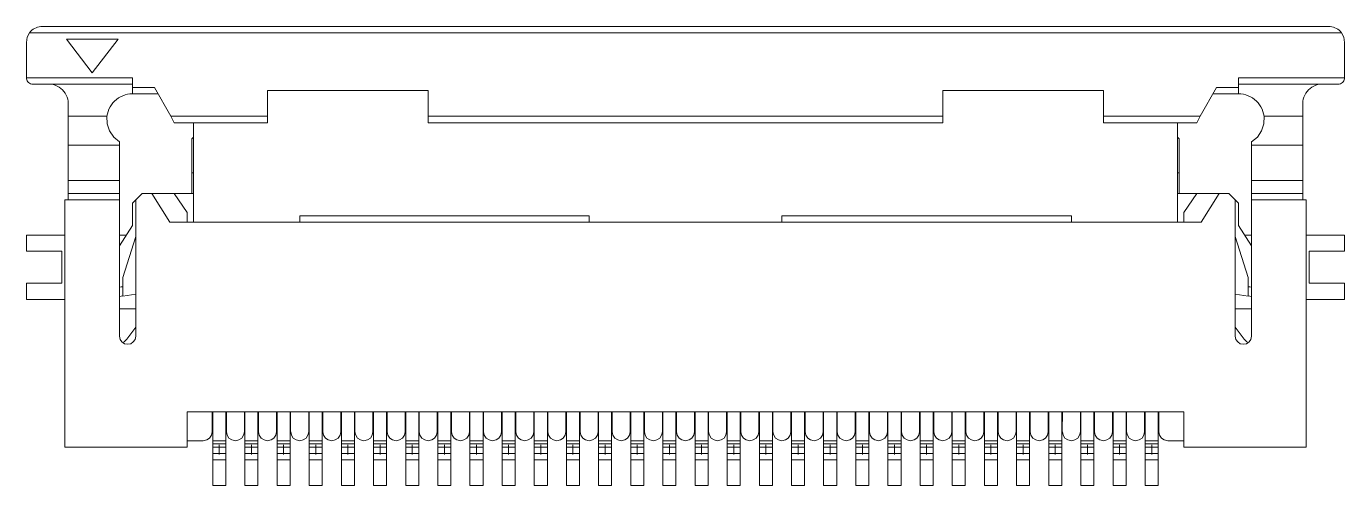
# Model space of a CAD drawing. Extents: x 88 to 882, y -532 to 166.
# Drawn here: x 88.1 to 429.8, y -427.9 to -308.8 of the extents above; entities that cross this region are included whole.
import ezdxf

# ---------------------------------------------------------------- set-up
doc = ezdxf.new("R2010")
doc.units = 0
doc.layers.add('Layer 1', color=7, linetype='BYLAYER', lineweight=5)

msp = doc.modelspace()

# ---------------------------------------------------------------- linework, layer by layer
at = {"layer": 'Layer 1'}
for p, q in [((88.315513, -311.613081), (88.935202, -310.42951)), ((88.934238, -310.429801), (89.20884, -310.099601)), ((88.9352, -310.43), (428.935, -310.43)), ((89.20884, -310.099601), (89.516462, -309.800446)), ((89.516462, -309.800446), (89.852588, -309.535157)), ((89.852588, -309.535157), (90.215243, -309.303735)), ((90.215243, -309.303735), (90.598783, -309.111824)), ((90.598783, -309.111824), (91.000103, -308.962246)), ((91.000103, -308.962246), (91.414687, -308.852179)), ((91.414687, -308.852179), (91.839149, -308.784446)), ((91.839149, -308.784446), (92.268126, -308.76469)), ((425.602, -308.765), (92.2691, -308.765)), ((425.601198, -308.76469), (426.030175, -308.784446)), ((426.030175, -308.784446), (426.453508, -308.852179)), ((426.453508, -308.852179), (426.868374, -308.962246)), ((426.868374, -308.962246), (427.269129, -309.111824)), ((427.269129, -309.111824), (427.652951, -309.303735)), ((427.652951, -309.303735), (428.017017, -309.535157)), ((428.017017, -309.535157), (428.352861, -309.800446)), ((428.352861, -309.800446), (428.660483, -310.099601)), ((428.660483, -310.099601), (428.934238, -310.429801)), ((428.935, -310.43), (429.554477, -311.613569)), ((88.1018, -312.93), (88.315513, -311.613081)), ((88.102, -322.0971), (88.1018, -312.93)), ((105.185, -320.793), (98.51863, -312.09774)), ((98.51863, -312.09774), (111.852, -312.098)), ((111.852, -312.098), (105.18451, -320.79326)), ((429.554477, -311.613569), (429.767555, -312.93049)), ((429.7677, -322.097), (429.768, -312.93)), ((88.126598, -322.387579), (88.101198, -322.09689)), ((115.6018, -322.09657), (88.1018, -322.097)), ((88.201387, -322.666979), (88.126598, -322.387579)), ((88.325, -322.929445), (88.201387, -322.666979)), ((88.491511, -323.169334), (88.325, -322.929445)), ((88.696404, -323.375356), (88.491511, -323.169334)), ((88.934599, -323.541867), (88.696404, -323.375356)), ((89.198194, -323.663222), (88.934599, -323.541867)), ((89.479287, -323.739422), (89.198194, -323.663222)), ((89.768, -323.762), (89.479287, -323.739422)), ((89.7684, -323.76251), (115.602, -323.762)), ((94.494383, -323.795867), (93.935583, -323.762)), ((95.04782, -323.889), (94.494383, -323.795867)), ((95.586864, -324.044222), (95.04782, -323.889)), ((96.103895, -324.258711), (95.586864, -324.044222)), ((96.595808, -324.529644), (96.103895, -324.258711)), ((97.052161, -324.854199), (96.595808, -324.529644)), ((115.6018, -324.59749), (115.602, -322.097)), ((402.2684, -324.597), (402.268, -322.097)), ((429.7677, -322.097), (402.268, -322.097)), ((402.2684, -323.7621), (428.103, -323.762)), ((421.275102, -324.529645), (420.817902, -324.8542)), ((421.766168, -324.258712), (421.275102, -324.529645)), ((422.282634, -324.044223), (421.766168, -324.258712)), ((422.821678, -323.889001), (422.282634, -324.044223)), ((423.374833, -323.795868), (422.821678, -323.889001)), ((423.933633, -323.762001), (423.374833, -323.795868)), ((428.389883, -323.739422), (428.102017, -323.762)), ((428.672105, -323.663222), (428.389883, -323.739422)), ((428.934572, -323.541867), (428.672105, -323.663222)), ((429.171638, -323.375356), (428.934572, -323.541867)), ((429.37766, -323.169334), (429.171638, -323.375356)), ((429.544171, -322.929445), (429.37766, -323.169334)), ((429.668349, -322.666979), (429.544171, -322.929445)), ((429.741726, -322.387579), (429.668349, -322.666979)), ((429.767126, -322.09689), (429.741726, -322.387579)), ((97.470978, -325.229554), (97.052161, -324.854199)), ((97.843511, -325.647243), (97.470978, -325.229554)), ((98.168913, -326.104443), (97.843511, -325.647243)), ((98.440128, -326.595509), (98.168913, -326.104443)), ((98.654899, -327.111975), (98.440128, -326.595509)), ((98.809274, -327.651019), (98.654899, -327.111975)), ((98.902971, -328.204174), (98.809274, -327.651019)), ((111.437579, -327.724395), (110.955826, -328.147728)), ((111.957996, -327.346218), (111.437579, -327.724395)), ((112.512562, -327.021663), (111.957996, -327.346218)), ((113.094504, -326.753552), (112.512562, -327.021663)), ((113.700999, -326.539063), (113.094504, -326.753552)), ((114.324992, -326.386663), (113.700999, -326.539063)), ((114.959991, -326.29353), (114.324992, -326.386663)), ((115.601482, -326.262485), (114.959991, -326.29353)), ((115.60132, -324.59762), (115.602, -326.263)), ((121.3424, -324.59749), (115.602, -324.597)), ((115.602, -326.263), (122.268, -326.263)), ((125.50901, -332.09626), (121.34172, -324.59762)), ((150.6014, -325.42992), (150.602, -332.096)), ((192.2684, -325.42992), (150.602, -325.43)), ((192.2684, -332.09608), (192.268, -325.43)), ((325.602, -332.096), (325.602, -325.43)), ((325.602, -325.43), (367.27, -325.43)), ((367.27, -325.43), (367.27, -332.096)), ((392.3624, -332.096), (396.528, -324.59736)), ((395.6023, -326.26249), (402.268, -326.263)), ((402.2684, -324.59736), (396.528, -324.597)), ((402.908077, -326.293536), (402.267433, -326.262491)), ((402.268, -326.263), (402.268, -324.597)), ((403.545899, -326.386669), (402.908077, -326.293536)), ((404.16961, -326.539069), (403.545899, -326.386669)), ((404.773565, -326.753558), (404.16961, -326.539069)), ((405.357765, -327.021669), (404.773565, -326.753558)), ((405.91092, -327.346224), (405.357765, -327.021669)), ((406.430208, -327.724401), (405.91092, -327.346224)), ((406.912808, -328.147734), (406.430208, -327.724401)), ((419.059659, -327.65102), (418.966526, -328.204175)), ((419.214881, -327.111976), (419.059659, -327.65102)), ((419.42937, -326.59551), (419.214881, -327.111976)), ((419.700303, -326.104444), (419.42937, -326.59551)), ((420.024858, -325.647244), (419.700303, -326.104444)), ((420.400213, -325.229555), (420.024858, -325.647244)), ((420.817902, -324.8542), (420.400213, -325.229555)), ((98.935145, -328.762974), (98.902971, -328.204174)), ((98.9355, -328.76296), (98.9355, -332.096)), ((109.269267, -330.845771), (109.09824, -331.463837)), ((109.49956, -330.244638), (109.269267, -330.845771)), ((109.786298, -329.671727), (109.49956, -330.244638)), ((110.12694, -329.127039), (109.786298, -329.671727)), ((110.518382, -328.616217), (110.12694, -329.127039)), ((110.955826, -328.147728), (110.518382, -328.616217)), ((407.353074, -328.616223), (406.912808, -328.147734)), ((407.74254, -329.127045), (407.353074, -328.616223)), ((408.084029, -329.671733), (407.74254, -329.127045)), ((408.369074, -330.244644), (408.084029, -329.671733)), ((408.600496, -330.845777), (408.369074, -330.244644)), ((408.77265, -331.463843), (408.600496, -330.845777)), ((418.966526, -328.204175), (418.935482, -328.762975)), ((418.9357, -328.76296), (418.936, -332.096)), ((108.987, -332.096), (98.9355, -332.096)), ((98.9355, -332.096), (98.9355, -339.598)), ((109.031573, -334.063932), (108.98704, -332.09618)), ((109.09824, -331.463837), (108.987045, -332.096014)), ((109.630752, -335.895951), (109.031573, -334.063932)), ((150.602, -332.09564), (125.509, -332.096)), ((125.5096, -332.09607), (126.43557, -333.764)), ((126.435, -333.764), (150.602, -333.764)), ((131.435, -359.596), (131.435, -333.764)), ((150.602, -332.09607), (150.602, -333.764)), ((325.602, -332.09608), (192.268, -332.096)), ((192.26837, -333.764), (192.268, -332.096)), ((192.268, -333.76393), (325.602, -333.764)), ((325.602, -333.764), (325.602, -332.096)), ((367.269288, -332.09607), (367.27, -333.764)), ((367.2693, -333.76393), (391.436, -333.764)), ((392.3621, -332.096), (367.27, -332.096)), ((386.4357, -333.7643), (386.435, -359.596)), ((391.436, -333.764), (392.361688, -332.09607)), ((408.838859, -334.06375), (408.239887, -335.895767)), ((408.882718, -332.09602), (408.77265, -331.463843)), ((408.883, -332.096), (408.838859, -334.06375)), ((418.936, -332.0964), (408.883, -332.096)), ((418.936, -332.09654), (418.936, -339.598)), ((110.728565, -337.47979), (109.630752, -335.895951)), ((112.269, -338.703), (110.728565, -337.47979)), ((131.018, -337.92938), (131.434842, -337.514514)), ((131.018, -337.92938), (131.018, -346.746)), ((386.435, -337.5146), (386.849866, -337.929466)), ((386.849866, -337.929466), (386.85, -346.746)), ((407.141911, -337.479606), (405.60076, -338.70282)), ((408.239887, -335.895767), (407.141911, -337.479606)), ((112.2694, -339.59743), (98.9355, -339.598)), ((98.9355, -339.598), (98.9355, -348.764)), ((112.2694, -338.703356), (112.269, -339.598)), ((112.2694, -339.59743), (112.269, -348.764)), ((405.601, -339.598), (405.601, -338.703)), ((418.936, -339.59743), (405.601, -339.598)), ((405.601, -348.764), (405.601, -339.598)), ((418.936, -339.598), (418.936, -348.764)), ((131.435, -346.746), (131.018, -346.746)), ((131.018, -346.74607), (131.018, -352.097)), ((386.85, -346.74607), (386.435, -346.746)), ((386.8498, -346.7461), (386.85, -352.097)), ((98.9355, -348.76396), (98.9355, -352.097)), ((112.269, -348.764), (98.9355, -348.764)), ((112.2694, -348.76396), (112.269, -352.097)), ((418.936, -348.764), (405.601, -348.764)), ((405.601, -352.097), (405.601, -348.764)), ((418.936, -348.76396), (418.936, -352.097)), ((112.269, -353.765), (98.1018, -353.765)), ((98.1018, -353.765), (98.1018, -417.931)), ((98.935, -352.09704), (98.9355, -353.765)), ((112.269, -352.0976), (98.9355, -352.097)), ((112.2694, -352.09707), (112.269, -353.765)), ((112.26912, -353.765), (112.269, -389.181)), ((115.601473, -354.597967), (116.434875, -353.765412)), ((115.601473, -360.431492), (115.602, -354.598)), ((116.43491, -353.76493), (118.102, -352.097)), ((116.43491, -389.181), (116.435, -353.765)), ((120.60246, -352.09736), (118.102, -352.097)), ((120.60215, -352.09685), (126.435, -352.097)), ((125.269, -359.596), (120.60246, -352.09736)), ((131.018, -352.097), (126.435, -352.097)), ((126.4359, -352.097011), (129.76979, -357.095161)), ((131.018, -352.097), (131.435, -352.097)), ((386.4351, -352.0971), (386.85, -352.097)), ((391.43652, -352.09747), (386.85, -352.097)), ((388.1, -357.09515), (391.43586, -352.097)), ((391.43586, -352.09685), (397.267, -352.097)), ((397.267, -352.0975), (392.60187, -359.59614)), ((399.76707, -352.09707), (397.267, -352.097)), ((399.76707, -352.09707), (401.435, -353.765)), ((401.4354, -389.181), (401.435, -353.765)), ((401.435445, -353.765445), (402.268, -354.598)), ((402.267975, -360.430967), (402.268, -354.598)), ((418.936, -352.097), (405.601, -352.097)), ((405.601, -353.765), (405.601, -352.097)), ((419.769, -353.765), (405.601, -353.765)), ((405.601, -353.765), (405.601, -389.181)), ((418.936, -352.09707), (418.936, -353.765)), ((419.769, -417.931), (419.769, -353.765)), ((129.76979, -359.595651), (129.769, -357.095)), ((158.935, -357.9307), (158.935, -359.596)), ((233.9355, -357.93089), (158.935, -357.931)), ((233.9355, -359.59611), (233.936, -357.931)), ((358.9355, -357.93089), (283.935, -357.931)), ((283.9356, -357.931), (283.935, -359.596)), ((358.9356, -359.5954), (358.936, -357.931)), ((388.1, -359.59564), (388.1, -357.095)), ((115.602, -360.43153), (112.26952, -365.66957)), ((392.60187, -359.59614), (125.269, -359.596)), ((402.267975, -360.430967), (405.601015, -365.669007)), ((88.1018, -362.9314), (98.1029, -362.932)), ((88.1018, -367.0974), (88.1018, -362.932)), ((112.2682, -362.932), (114.011, -362.932)), ((116.43561, -363.264511), (113.102, -373.929711)), ((401.435, -363.2652), (404.76804, -373.9304)), ((403.86, -362.932), (405.604, -362.932)), ((419.7687, -362.932), (429.768, -362.932)), ((429.768, -362.932), (429.768, -367.097)), ((97.2684, -367.097), (88.1018, -367.097)), ((97.2689, -375.43097), (97.2684, -367.097)), ((420.6013, -367.09696), (420.601, -375.431)), ((429.768, -367.09698), (420.601, -367.097)), ((88.1018, -375.4316), (97.2684, -375.431)), ((88.10183, -379.5966), (88.1018, -375.431)), ((113.102, -373.93), (113.102, -378.75)), ((404.76804, -373.930401), (404.768, -378.75)), ((420.60143, -375.43102), (429.768, -375.431)), ((429.76757, -375.43102), (429.768, -379.597)), ((112.269, -376.3996), (113.101273, -376.281067)), ((112.269129, -378.85427), (113.101402, -378.721626)), ((112.269445, -376.4587), (113.101718, -376.326056)), ((113.102, -378.75), (116.43561, -378.281511)), ((404.76804, -378.75075), (401.435, -378.282261)), ((404.76804, -378.72162), (405.600595, -378.854264)), ((405.601, -376.4587), (404.768445, -376.326056)), ((405.60102, -376.3991), (404.768465, -376.280567)), ((98.10177, -379.5966), (88.1018, -379.597)), ((116.4352, -382.0973), (112.268, -382.097)), ((405.600402, -382.097006), (401.435, -382.097)), ((429.76757, -379.5966), (419.769, -379.597)), ((112.432788, -389.991022), (112.26912, -389.181)), ((116.435, -386.8188), (114.10131, -389.92889)), ((116.435, -389.181), (116.27132, -389.99102)), ((403.76931, -389.92889), (401.43533, -386.8188)), ((401.598912, -389.991022), (401.4354, -389.181)), ((405.601, -389.181), (405.437488, -389.99102)), ((112.879111, -390.653142), (112.432788, -389.991022)), ((113.541069, -391.099891), (112.879111, -390.653142)), ((113.460539, -390.578011), (113.079257, -390.829189)), ((113.803439, -390.276033), (113.460539, -390.578011)), ((114.35164, -391.2638), (113.541069, -391.099891)), ((114.101183, -389.9289), (113.803439, -390.276033)), ((115.162701, -391.09989), (114.35164, -391.2638)), ((115.824907, -390.65314), (115.162701, -391.09989)), ((116.27132, -389.99102), (115.824907, -390.65314)), ((402.044999, -390.653142), (401.598912, -389.991022)), ((402.706986, -391.099891), (402.044999, -390.653142)), ((403.5182, -391.2638), (402.706986, -391.099891)), ((404.329413, -391.09989), (403.5182, -391.2638)), ((404.064946, -390.276033), (403.768613, -389.9289)), ((404.409257, -390.578011), (404.064946, -390.276033)), ((404.9914, -390.65314), (404.329413, -391.09989)), ((404.790257, -390.829189), (404.409257, -390.578011)), ((405.437488, -389.99102), (404.9914, -390.65314)), ((129.769, -417.931), (129.769, -408.765)), ((388.1, -408.765), (129.769, -408.765)), ((136.26885, -413.92902), (136.269, -408.765)), ((136.41072, -416.26364), (136.41, -408.765)), ((139.794, -416.263), (139.794, -408.765)), ((139.93546, -413.92966), (139.936, -408.765)), ((144.603, -413.92966), (144.602, -408.765)), ((144.74372, -416.26364), (144.743, -408.765)), ((148.127, -416.263), (148.127, -408.765)), ((148.269, -413.92966), (148.269, -408.765)), ((152.93554, -413.92966), (152.936, -408.765)), ((153.07644, -416.26364), (153.077, -408.765)), ((156.46, -416.263), (156.46, -408.765)), ((156.6022, -413.92966), (156.602, -408.765)), ((161.26854, -413.92966), (161.269, -408.765)), ((161.40972, -416.26364), (161.41, -408.765)), ((164.793, -416.263), (164.793, -408.765)), ((164.935, -413.92966), (164.936, -408.765)), ((169.60254, -413.92966), (169.602, -408.765)), ((169.74372, -416.26364), (169.743, -408.765)), ((173.127, -416.263), (173.127, -408.765)), ((173.26846, -413.92966), (173.269, -408.765)), ((177.9353, -413.92966), (177.935, -408.765)), ((178.07644, -416.26364), (178.076, -408.765)), ((181.46, -416.263), (181.46, -408.765)), ((181.60246, -413.92966), (181.602, -408.765)), ((186.2688, -413.92966), (186.269, -408.765)), ((186.40972, -416.26364), (186.41, -408.765)), ((189.793, -416.263), (189.793, -408.765)), ((189.935, -413.929), (189.935, -408.765)), ((194.60154, -413.92966), (194.602, -408.765)), ((194.74259, -416.26364), (194.743, -408.765)), ((198.127, -416.263), (198.127, -408.765)), ((198.2691, -413.92966), (198.269, -408.765)), ((202.93582, -413.92966), (202.935, -408.765)), ((203.07744, -416.26364), (203.077, -408.765)), ((206.461, -416.263), (206.461, -408.765)), ((206.6019, -413.9289), (206.602, -408.765)), ((211.26854, -413.92966), (211.269, -408.765)), ((211.41072, -416.26364), (211.411, -408.765)), ((214.794, -416.263), (214.794, -408.765)), ((214.9348, -413.92966), (214.935, -408.765)), ((219.60154, -413.92966), (219.602, -408.765)), ((219.74372, -416.26364), (219.744, -408.765)), ((223.127, -416.263), (223.127, -408.765)), ((223.26818, -413.92966), (223.268, -408.765)), ((227.935, -413.92966), (227.935, -408.765)), ((228.07744, -416.26364), (228.077, -408.765)), ((231.461, -416.263), (231.461, -408.765)), ((231.601, -413.92966), (231.602, -408.765)), ((236.26854, -413.92966), (236.268, -408.765)), ((236.41072, -416.26364), (236.411, -408.765)), ((239.794, -416.263), (239.794, -408.765)), ((239.93546, -413.92966), (239.935, -408.765)), ((244.602, -413.92966), (244.602, -408.765)), ((244.74372, -416.26364), (244.744, -408.765)), ((248.127, -416.263), (248.127, -408.765)), ((248.269, -413.92966), (248.268, -408.765)), ((252.93482, -413.92966), (252.935, -408.765)), ((253.07644, -416.26364), (253.077, -408.765)), ((256.46, -416.263), (256.46, -408.765)), ((256.6015, -413.92966), (256.602, -408.765)), ((261.26854, -413.92966), (261.268, -408.765)), ((261.41072, -416.26364), (261.41, -408.765)), ((264.794, -416.263), (264.794, -408.765)), ((264.93446, -413.92966), (264.935, -408.765)), ((269.602, -413.92966), (269.601, -408.765)), ((269.74372, -416.26364), (269.744, -408.765)), ((273.127, -416.263), (273.127, -408.765)), ((273.2676, -413.92966), (273.268, -408.765)), ((277.93595, -413.92966), (277.936, -408.765)), ((278.07672, -416.26364), (278.077, -408.765)), ((281.46, -416.263), (281.46, -408.765)), ((281.60246, -413.92966), (281.603, -408.765)), ((286.269, -413.92966), (286.269, -408.765)), ((286.41016, -416.26364), (286.41, -408.765)), ((289.794, -416.263), (289.794, -408.765)), ((289.93505, -413.92966), (289.935, -408.765)), ((294.603, -413.92966), (294.603, -408.765)), ((294.74416, -416.26364), (294.744, -408.765)), ((298.128, -416.263), (298.128, -408.765)), ((298.26887, -413.92966), (298.269, -408.765)), ((302.9344, -413.92966), (302.934, -408.765)), ((303.07516, -416.26364), (303.075, -408.765)), ((306.459, -416.263), (306.459, -408.765)), ((306.6029, -413.92966), (306.603, -408.765)), ((311.26813, -413.92966), (311.268, -408.765)), ((311.40916, -416.26364), (311.409, -408.765)), ((314.793, -416.263), (314.793, -408.765)), ((314.9342, -413.92966), (314.934, -408.765)), ((319.60195, -413.92966), (319.602, -408.765)), ((319.74316, -416.26364), (319.743, -408.765)), ((323.127, -416.263), (323.127, -408.765)), ((323.269, -413.92966), (323.268, -408.765)), ((327.93595, -413.92966), (327.936, -408.765)), ((328.07698, -416.26364), (328.077, -408.765)), ((331.458, -416.263), (331.458, -408.765)), ((331.60287, -413.92966), (331.602, -408.765)), ((336.268, -413.92966), (336.268, -408.765)), ((336.40816, -416.26364), (336.409, -408.765)), ((339.792, -416.263), (339.792, -408.765)), ((339.93687, -413.92966), (339.936, -408.765)), ((344.6012, -413.92966), (344.602, -408.765)), ((344.74216, -416.26364), (344.743, -408.765)), ((348.126, -416.263), (348.126, -408.765)), ((348.26805, -413.92966), (348.268, -408.765)), ((352.936, -413.92966), (352.936, -408.765)), ((353.07616, -416.26364), (353.077, -408.765)), ((356.46, -416.263), (356.46, -408.765)), ((356.6013, -413.92966), (356.602, -408.765)), ((361.27, -413.929), (361.27, -408.765)), ((361.41116, -416.26364), (361.411, -408.765)), ((364.795, -416.263), (364.795, -408.765)), ((364.9358, -413.92966), (364.936, -408.765)), ((369.60113, -413.92966), (369.601, -408.765)), ((369.74516, -416.26364), (369.745, -408.765)), ((373.129, -416.263), (373.129, -408.765)), ((373.26987, -413.92966), (373.27, -408.765)), ((377.935, -413.92966), (377.935, -408.765)), ((378.07616, -416.26364), (378.076, -408.765)), ((381.46, -416.263), (381.46, -408.765)), ((381.60102, -413.92902), (381.601, -408.765)), ((388.1, -417.93157), (388.1, -408.765)), ((133.9357, -416.26364), (129.769, -416.263)), ((134.843463, -416.079667), (133.93502, -416.26298)), ((135.585351, -415.579646), (134.843463, -416.079667)), ((136.085569, -414.837798), (135.585351, -415.579646)), ((136.269, -413.929), (136.085569, -414.837798)), ((136.41, -416.26303), (139.794, -416.263)), ((136.41072, -417.098377), (136.41, -416.263)), ((139.7932, -417.098445), (139.794, -416.263)), ((140.118715, -414.837802), (139.93546, -413.929)), ((140.618544, -415.57965), (140.118715, -414.837802)), ((141.360043, -416.079668), (140.618544, -415.57965)), ((142.26831, -416.26298), (141.360043, -416.079668)), ((143.176586, -416.079667), (142.26831, -416.26298)), ((143.918387, -415.579646), (143.176586, -416.079667)), ((144.418573, -414.837798), (143.918387, -415.579646)), ((144.602, -413.929), (144.418573, -414.837798)), ((144.74372, -417.098377), (144.743, -416.263)), ((144.7433, -416.26303), (148.127, -416.263)), ((148.1266, -417.098445), (148.127, -416.263)), ((148.452754, -414.837802), (148.26946, -413.929)), ((148.952649, -415.57965), (148.452754, -414.837802)), ((149.694161, -416.079668), (148.952649, -415.57965)), ((150.60231, -416.26298), (149.694161, -416.079668)), ((151.510586, -416.079667), (150.60231, -416.26298)), ((152.252387, -415.579646), (151.510586, -416.079667)), ((152.752573, -414.837798), (152.252387, -415.579646)), ((152.936, -413.929), (152.752573, -414.837798)), ((153.07644, -417.098377), (153.077, -416.263)), ((153.077, -416.26303), (156.46, -416.263)), ((156.4603, -417.098445), (156.46, -416.263)), ((156.785709, -414.837802), (156.60246, -413.929)), ((157.285504, -415.57965), (156.785709, -414.837802)), ((158.026917, -416.079668), (157.285504, -415.57965)), ((158.93502, -416.26298), (158.026917, -416.079668)), ((159.843463, -416.079667), (158.93502, -416.26298)), ((160.585351, -415.579646), (159.843463, -416.079667)), ((161.085569, -414.837798), (160.585351, -415.579646)), ((161.269, -413.929), (161.085569, -414.837798)), ((161.40972, -417.098377), (161.41, -416.263)), ((161.4101, -416.26303), (164.793, -416.263)), ((164.7934, -417.098445), (164.793, -416.263)), ((165.118715, -414.837802), (164.93546, -413.929)), ((165.618544, -415.57965), (165.118715, -414.837802)), ((166.360043, -416.079668), (165.618544, -415.57965)), ((167.26831, -416.26298), (166.360043, -416.079668)), ((168.176586, -416.079667), (167.26831, -416.26298)), ((168.918387, -415.579646), (168.176586, -416.079667)), ((169.418573, -414.837798), (168.918387, -415.579646)), ((169.602, -413.929), (169.418573, -414.837798)), ((169.74372, -417.098377), (169.743, -416.263)), ((169.7432, -416.26303), (173.127, -416.263)), ((173.1265, -417.098445), (173.127, -416.263)), ((173.451754, -414.837802), (173.26846, -413.929)), ((173.951649, -415.57965), (173.451754, -414.837802)), ((174.693161, -416.079668), (173.951649, -415.57965)), ((175.60131, -416.26298), (174.693161, -416.079668)), ((176.509586, -416.079667), (175.60131, -416.26298)), ((177.251388, -415.579646), (176.509586, -416.079667)), ((177.751573, -414.837798), (177.251388, -415.579646)), ((177.935, -413.929), (177.751573, -414.837798)), ((178.07644, -417.098377), (178.076, -416.263)), ((178.076, -416.263), (181.46, -416.263)), ((181.46, -417.098445), (181.46, -416.263)), ((181.785709, -414.837802), (181.60246, -413.929)), ((182.285504, -415.57965), (181.785709, -414.837802)), ((183.026917, -416.079668), (182.285504, -415.57965)), ((183.93502, -416.26298), (183.026917, -416.079668)), ((184.843463, -416.079667), (183.93502, -416.26298)), ((185.585351, -415.579646), (184.843463, -416.079667)), ((186.085569, -414.837798), (185.585351, -415.579646)), ((186.269, -413.929), (186.085569, -414.837798)), ((186.40972, -417.098377), (186.41, -416.263)), ((186.4101, -416.26303), (189.793, -416.263)), ((189.7934, -417.098445), (189.793, -416.263)), ((190.118874, -414.837802), (189.93546, -413.929)), ((190.618967, -415.57965), (190.118874, -414.837802)), ((191.36052, -416.079668), (190.618967, -415.57965)), ((192.26831, -416.26298), (191.36052, -416.079668)), ((193.176586, -416.079667), (192.26831, -416.26298)), ((193.918387, -415.579646), (193.176586, -416.079667)), ((194.418573, -414.837798), (193.918387, -415.579646)), ((194.602, -413.929), (194.418573, -414.837798)), ((194.74259, -417.098377), (194.743, -416.263)), ((194.743, -416.26303), (198.127, -416.263)), ((198.128, -417.098445), (198.127, -416.263)), ((198.451601, -414.837802), (198.26817, -413.929)), ((198.951819, -415.57965), (198.451601, -414.837802)), ((199.693707, -416.079668), (198.951819, -415.57965)), ((200.60215, -416.26298), (199.693707, -416.079668)), ((201.509822, -416.079667), (200.60215, -416.26298)), ((202.251388, -415.579646), (201.509822, -416.079667)), ((202.751547, -414.837798), (202.251388, -415.579646)), ((202.935, -413.929), (202.751547, -414.837798)), ((203.07744, -417.098377), (203.077, -416.263)), ((203.0772, -416.2629), (206.461, -416.263)), ((206.4607, -417.0984), (206.461, -416.263)), ((206.785885, -414.837802), (206.60246, -413.929)), ((207.286069, -415.57965), (206.785885, -414.837802)), ((208.02787, -416.079668), (207.286069, -415.57965)), ((208.93615, -416.26298), (208.02787, -416.079668)), ((209.844417, -416.079667), (208.93615, -416.26298)), ((210.585916, -415.579646), (209.844417, -416.079667)), ((211.085745, -414.837798), (210.585916, -415.579646)), ((211.269, -413.929), (211.085745, -414.837798)), ((211.41072, -417.098377), (211.411, -416.263)), ((211.411, -416.26303), (214.794, -416.263)), ((214.794, -417.098445), (214.794, -416.263)), ((215.118891, -414.837802), (214.93546, -413.929)), ((215.619109, -415.57965), (215.118891, -414.837802)), ((216.360997, -416.079668), (215.619109, -415.57965)), ((217.26944, -416.26298), (216.360997, -416.079668)), ((218.177539, -416.079667), (217.26944, -416.26298)), ((218.918953, -415.579646), (218.177539, -416.079667)), ((219.41875, -414.837798), (218.918953, -415.579646)), ((219.602, -413.929), (219.41875, -414.837798)), ((219.74372, -417.098377), (219.744, -416.263)), ((219.7444, -416.26303), (223.127, -416.263)), ((223.1277, -417.098445), (223.127, -416.263)), ((223.451641, -414.837802), (223.26817, -413.929)), ((223.951924, -415.57965), (223.451641, -414.837802)), ((224.693825, -416.079668), (223.951924, -415.57965)), ((225.60215, -416.26298), (224.693825, -416.079668)), ((226.510299, -416.079667), (225.60215, -416.26298)), ((227.251811, -415.579646), (226.510299, -416.079667)), ((227.751706, -414.837798), (227.251811, -415.579646)), ((227.935, -413.929), (227.751706, -414.837798)), ((228.0768, -416.26303), (231.461, -416.263)), ((228.07744, -417.098377), (228.077, -416.263)), ((231.4603, -417.098445), (231.461, -416.263)), ((231.784885, -414.837802), (231.60146, -413.929)), ((232.285069, -415.57965), (231.784885, -414.837802)), ((233.02687, -416.079668), (232.285069, -415.57965)), ((233.93515, -416.26298), (233.02687, -416.079668)), ((234.843417, -416.079667), (233.93515, -416.26298)), ((235.584916, -415.579646), (234.843417, -416.079667)), ((236.084745, -414.837798), (235.584916, -415.579646)), ((236.268, -413.929), (236.084745, -414.837798)), ((236.4102, -416.26303), (239.794, -416.263)), ((236.41072, -417.098377), (236.411, -416.263)), ((239.7935, -417.098445), (239.794, -416.263)), ((240.118891, -414.837802), (239.93546, -413.929)), ((240.619109, -415.57965), (240.118891, -414.837802)), ((241.360997, -416.079668), (240.619109, -415.57965)), ((242.26944, -416.26298), (241.360997, -416.079668)), ((243.177539, -416.079667), (242.26944, -416.26298)), ((243.918953, -415.579646), (243.177539, -416.079667)), ((244.41875, -414.837798), (243.918953, -415.579646)), ((244.602, -413.929), (244.41875, -414.837798)), ((244.7434, -416.26303), (248.127, -416.263)), ((244.74372, -417.098377), (244.744, -416.263)), ((248.1267, -417.098445), (248.127, -416.263)), ((248.451641, -414.837802), (248.26817, -413.929)), ((248.951924, -415.57965), (248.451641, -414.837802)), ((249.693825, -416.079668), (248.951924, -415.57965)), ((250.60215, -416.26298), (249.693825, -416.079668)), ((251.510299, -416.079667), (250.60215, -416.26298)), ((252.251811, -415.579646), (251.510299, -416.079667)), ((252.751706, -414.837798), (252.251811, -415.579646)), ((252.935, -413.929), (252.751706, -414.837798)), ((253.07644, -417.098377), (253.077, -416.263)), ((253.0768, -416.26303), (256.46, -416.263)), ((256.4604, -417.098445), (256.46, -416.263)), ((256.784885, -414.837802), (256.60146, -413.929)), ((257.285069, -415.57965), (256.784885, -414.837802)), ((258.02687, -416.079668), (257.285069, -415.57965)), ((258.93515, -416.26298), (258.02687, -416.079668)), ((259.843417, -416.079667), (258.93515, -416.26298)), ((260.584916, -415.579646), (259.843417, -416.079667)), ((261.084745, -414.837798), (260.584916, -415.579646)), ((261.268, -413.929), (261.084745, -414.837798)), ((261.4099, -416.26303), (264.794, -416.263)), ((261.41072, -417.098377), (261.41, -416.263)), ((264.7932, -417.098445), (264.794, -416.263)), ((265.117761, -414.837802), (264.93433, -413.929)), ((265.617979, -415.57965), (265.117761, -414.837802)), ((266.359867, -416.079668), (265.617979, -415.57965)), ((267.26831, -416.26298), (266.359867, -416.079668)), ((268.176586, -416.079667), (267.26831, -416.26298)), ((268.918387, -415.579646), (268.176586, -416.079667)), ((269.418573, -414.837798), (268.918387, -415.579646)), ((269.602, -413.929), (269.418573, -414.837798)), ((269.7434, -416.26303), (273.127, -416.263)), ((269.74372, -417.098377), (269.744, -416.263)), ((273.1266, -417.098445), (273.127, -416.263)), ((273.451511, -414.837802), (273.26804, -413.929)), ((273.951794, -415.57965), (273.451511, -414.837802)), ((274.693695, -416.079668), (273.951794, -415.57965)), ((275.60202, -416.26298), (274.693695, -416.079668)), ((276.510345, -416.079667), (275.60202, -416.26298)), ((277.252246, -415.579646), (276.510345, -416.079667)), ((277.752529, -414.837798), (277.252246, -415.579646)), ((277.936, -413.929), (277.752529, -414.837798)), ((278.07672, -417.098377), (278.077, -416.263)), ((278.0774, -416.26303), (281.46, -416.263)), ((281.4606, -417.098445), (281.46, -416.263)), ((281.785551, -414.837802), (281.60246, -413.929)), ((282.285084, -415.57965), (281.785551, -414.837802)), ((283.026444, -416.079668), (282.285084, -415.57965)), ((283.93502, -416.26298), (283.026444, -416.079668)), ((284.843822, -416.079667), (283.93502, -416.26298)), ((285.58567, -415.579646), (284.843822, -416.079667)), ((286.085688, -414.837798), (285.58567, -415.579646)), ((286.269, -413.929), (286.085688, -414.837798)), ((286.41016, -417.098377), (286.41, -416.263)), ((286.410718, -416.263256), (289.794, -416.263)), ((289.7941, -417.098445), (289.794, -416.263)), ((290.118353, -414.837802), (289.93504, -413.929)), ((290.618374, -415.57965), (290.118353, -414.837802)), ((291.360222, -416.079668), (290.618374, -415.57965)), ((292.26902, -416.26298), (291.360222, -416.079668)), ((293.176632, -416.079667), (292.26902, -416.26298)), ((293.918612, -415.579646), (293.176632, -416.079667)), ((294.419292, -414.837798), (293.918612, -415.579646)), ((294.603, -413.929), (294.419292, -414.837798)), ((294.74416, -417.098377), (294.744, -416.263)), ((294.7444, -416.26303), (298.128, -416.263)), ((298.1282, -417.098445), (298.128, -416.263)), ((298.452183, -414.837802), (298.26887, -413.929)), ((298.952204, -415.57965), (298.452183, -414.837802)), ((299.694052, -416.079668), (298.952204, -415.57965)), ((300.60285, -416.26298), (299.694052, -416.079668)), ((301.510016, -416.079667), (300.60285, -416.26298)), ((302.251024, -415.579646), (301.510016, -416.079667)), ((302.750732, -414.837798), (302.251024, -415.579646)), ((302.934, -413.929), (302.750732, -414.837798)), ((303.07516, -417.098377), (303.075, -416.263)), ((303.076, -416.26303), (306.459, -416.263)), ((306.46, -417.098445), (306.459, -416.263)), ((306.786138, -414.837802), (306.60287, -413.929)), ((307.285846, -415.57965), (306.786138, -414.837802)), ((308.026854, -416.079668), (307.285846, -415.57965)), ((308.93402, -416.26298), (308.026854, -416.079668)), ((309.842822, -416.079667), (308.93402, -416.26298)), ((310.58467, -415.579646), (309.842822, -416.079667)), ((311.084688, -414.837798), (310.58467, -415.579646)), ((311.268, -413.929), (311.084688, -414.837798)), ((311.40916, -417.098377), (311.409, -416.263)), ((311.41, -416.26303), (314.793, -416.263)), ((314.793, -417.098445), (314.793, -416.263)), ((315.117353, -414.837802), (314.93404, -413.929)), ((315.617374, -415.57965), (315.117353, -414.837802)), ((316.359222, -416.079668), (315.617374, -415.57965)), ((317.26802, -416.26298), (316.359222, -416.079668)), ((318.176822, -416.079667), (317.26802, -416.26298)), ((318.91867, -415.579646), (318.176822, -416.079667)), ((319.418688, -414.837798), (318.91867, -415.579646)), ((319.602, -413.929), (319.418688, -414.837798)), ((319.74316, -417.098377), (319.743, -416.263)), ((319.7437, -416.26303), (323.127, -416.263)), ((323.1276, -417.098445), (323.127, -416.263)), ((323.451353, -414.837802), (323.26804, -413.929)), ((323.951374, -415.57965), (323.451353, -414.837802)), ((324.693222, -416.079668), (323.951374, -415.57965)), ((325.60202, -416.26298), (324.693222, -416.079668)), ((326.509632, -416.079667), (325.60202, -416.26298)), ((327.251612, -415.579646), (326.509632, -416.079667)), ((327.752292, -414.837798), (327.251612, -415.579646)), ((327.936, -413.929), (327.752292, -414.837798)), ((328.07698, -417.098377), (328.077, -416.263)), ((328.077, -416.26303), (331.458, -416.263)), ((331.458, -417.098445), (331.458, -416.263)), ((331.786138, -414.837802), (331.60287, -413.929)), ((332.285846, -415.57965), (331.786138, -414.837802)), ((333.026854, -416.079668), (332.285846, -415.57965)), ((333.93402, -416.26298), (333.026854, -416.079668)), ((334.842822, -416.079667), (333.93402, -416.26298)), ((335.58467, -415.579646), (334.842822, -416.079667)), ((336.084688, -414.837798), (335.58467, -415.579646)), ((336.268, -413.929), (336.084688, -414.837798)), ((336.40816, -417.098377), (336.409, -416.263)), ((336.409, -416.263), (339.792, -416.263)), ((339.7929, -417.098445), (339.792, -416.263)), ((340.120138, -414.837802), (339.93687, -413.929)), ((340.619846, -415.57965), (340.120138, -414.837802)), ((341.360854, -416.079668), (340.619846, -415.57965)), ((342.26802, -416.26298), (341.360854, -416.079668)), ((343.176822, -416.079667), (342.26802, -416.26298)), ((343.91867, -415.579646), (343.176822, -416.079667)), ((344.418688, -414.837798), (343.91867, -415.579646)), ((344.602, -413.929), (344.418688, -414.837798)), ((344.74216, -417.098377), (344.743, -416.263)), ((344.74302, -416.26303), (348.126, -416.263)), ((348.1269, -417.098445), (348.126, -416.263)), ((348.45175, -414.837802), (348.26804, -413.929)), ((348.952431, -415.57965), (348.45175, -414.837802)), ((349.694412, -416.079668), (348.952431, -415.57965)), ((350.60202, -416.26298), (349.694412, -416.079668)), ((351.510822, -416.079667), (350.60202, -416.26298)), ((352.25267, -415.579646), (351.510822, -416.079667)), ((352.752688, -414.837798), (352.25267, -415.579646)), ((352.936, -413.929), (352.752688, -414.837798)), ((353.076, -416.26303), (356.46, -416.263)), ((353.07616, -417.098377), (353.077, -416.263)), ((356.46, -417.098445), (356.46, -416.263)), ((356.785353, -414.837802), (356.60204, -413.929)), ((357.285374, -415.57965), (356.785353, -414.837802)), ((358.027222, -416.079668), (357.285374, -415.57965)), ((358.93602, -416.26298), (358.027222, -416.079668)), ((359.843632, -416.079667), (358.93602, -416.26298)), ((360.585613, -415.579646), (359.843632, -416.079667)), ((361.086292, -414.837798), (360.585613, -415.579646)), ((361.27, -413.929), (361.086292, -414.837798)), ((361.41116, -417.098377), (361.411, -416.263)), ((361.411, -416.2633), (364.795, -416.263)), ((364.7943, -417.098445), (364.795, -416.263)), ((365.119183, -414.837802), (364.93587, -413.929)), ((365.619204, -415.57965), (365.119183, -414.837802)), ((366.361052, -416.079668), (365.619204, -415.57965)), ((367.26985, -416.26298), (366.361052, -416.079668)), ((368.177016, -416.079667), (367.26985, -416.26298)), ((368.918024, -415.579646), (368.177016, -416.079667)), ((369.417732, -414.837798), (368.918024, -415.579646)), ((369.601, -413.929), (369.417732, -414.837798)), ((369.74516, -417.098377), (369.745, -416.263)), ((369.745016, -416.262593), (373.129, -416.263)), ((373.1281, -417.0984), (373.129, -416.263)), ((373.453183, -414.837802), (373.26987, -413.929)), ((373.953204, -415.57965), (373.453183, -414.837802)), ((374.695052, -416.079668), (373.953204, -415.57965)), ((375.60385, -416.26298), (374.695052, -416.079668)), ((376.511016, -416.079667), (375.60385, -416.26298)), ((377.252024, -415.579646), (376.511016, -416.079667)), ((377.751732, -414.837798), (377.252024, -415.579646)), ((377.935, -413.929), (377.751732, -414.837798)), ((378.07616, -417.098377), (378.076, -416.263)), ((378.076, -416.26303), (381.46, -416.263)), ((381.459, -417.098445), (381.46, -416.263)), ((381.78473, -414.837822), (381.60102, -413.92902)), ((382.285411, -415.57967), (381.78473, -414.837822)), ((383.027392, -416.079688), (382.285411, -415.57967)), ((383.935, -416.263), (383.027392, -416.079688)), ((388.101, -416.26364), (383.935, -416.263)), ((98.1018, -417.931), (129.769, -417.931)), ((136.41, -417.09902), (139.794, -417.099)), ((136.41072, -417.931555), (136.41, -417.099)), ((136.41072, -419.59611), (136.41, -417.931)), ((136.41072, -421.26393), (136.41, -419.596)), ((136.4104, -417.931), (139.794, -417.931)), ((136.41072, -419.59666), (139.794, -419.596)), ((138.103, -419.80551), (138.103, -417.305)), ((139.79328, -419.59604), (139.794, -417.931)), ((139.794, -417.93089), (139.794, -417.099)), ((139.794, -421.264), (139.794, -419.596)), ((144.743, -417.09902), (148.127, -417.099)), ((144.74372, -417.931555), (144.743, -417.099)), ((144.74372, -419.59611), (144.743, -417.931)), ((144.74372, -421.26393), (144.743, -419.596)), ((144.74372, -419.59666), (148.127, -419.596)), ((144.7438, -417.931), (148.127, -417.931)), ((146.436, -419.80551), (146.436, -417.305)), ((148.12628, -419.59604), (148.127, -417.931)), ((148.127, -417.93089), (148.127, -417.099)), ((148.127, -421.264), (148.127, -419.596)), ((153.076, -417.931), (156.46, -417.931)), ((153.07644, -417.931555), (153.077, -417.099)), ((153.07644, -419.59611), (153.077, -417.931)), ((153.07644, -419.59666), (156.46, -419.596)), ((153.07644, -421.26393), (153.077, -419.596)), ((153.077, -417.09902), (156.46, -417.099)), ((154.769, -419.80551), (154.769, -417.305)), ((156.46, -417.93089), (156.46, -417.099)), ((156.46056, -419.59604), (156.46, -417.931)), ((156.46, -421.264), (156.46, -419.596)), ((161.40972, -417.931555), (161.41, -417.099)), ((161.40972, -419.59611), (161.41, -417.931)), ((161.40972, -421.26393), (161.41, -419.596)), ((161.4098, -417.931), (164.793, -417.931)), ((161.41, -417.09902), (164.793, -417.099)), ((161.41, -419.59666), (164.793, -419.596)), ((163.102, -419.80551), (163.102, -417.305)), ((164.793, -417.931555), (164.793, -417.099)), ((164.79328, -419.59604), (164.793, -417.931)), ((164.793, -421.264), (164.793, -419.596)), ((169.7428, -417.931), (173.127, -417.931)), ((169.743, -417.09902), (173.127, -417.099)), ((169.74372, -417.931555), (169.743, -417.099)), ((169.74372, -419.59611), (169.743, -417.931)), ((169.74372, -421.26393), (169.743, -419.596)), ((169.74372, -419.59666), (173.127, -419.596)), ((171.435, -419.80551), (171.435, -417.305)), ((173.12628, -419.59604), (173.127, -417.931)), ((173.127, -417.93089), (173.127, -417.099)), ((173.127, -421.264), (173.127, -419.596)), ((178.076, -417.09902), (181.46, -417.099)), ((178.07644, -417.931555), (178.076, -417.099)), ((178.07644, -419.59611), (178.076, -417.931)), ((178.076, -417.931), (181.46, -417.931)), ((178.07644, -421.26393), (178.076, -419.596)), ((178.07644, -419.59666), (181.46, -419.596)), ((179.769, -419.80551), (179.769, -417.305)), ((181.45956, -419.59604), (181.46, -417.931)), ((181.46, -417.93089), (181.46, -417.099)), ((181.46, -421.264), (181.46, -419.596)), ((186.40972, -417.931555), (186.41, -417.099)), ((186.40972, -419.59611), (186.41, -417.931)), ((186.40972, -421.26393), (186.41, -419.596)), ((186.4098, -417.931), (189.793, -417.931)), ((186.41, -417.09902), (189.793, -417.099)), ((186.41, -419.59666), (189.793, -419.596)), ((188.102, -419.80551), (188.102, -417.305)), ((189.793, -417.931555), (189.793, -417.099)), ((189.79328, -419.59604), (189.793, -417.931)), ((189.793, -421.264), (189.793, -419.596)), ((194.74259, -417.931555), (194.743, -417.099)), ((194.74259, -419.59611), (194.743, -417.931)), ((194.74259, -421.26393), (194.743, -419.596)), ((194.743, -417.09902), (198.127, -417.099)), ((194.743, -417.931), (198.127, -417.931)), ((194.743, -419.59666), (198.127, -419.596)), ((196.435, -419.80551), (196.435, -417.305)), ((198.127, -417.931555), (198.127, -417.099)), ((198.12741, -419.59604), (198.127, -417.931)), ((198.127, -421.264), (198.127, -419.596)), ((203.077, -417.09902), (206.461, -417.099)), ((203.07744, -417.931555), (203.077, -417.099)), ((203.07744, -419.59611), (203.077, -417.931)), ((203.077, -419.59666), (206.461, -419.596)), ((203.07744, -421.26393), (203.077, -419.596)), ((203.0772, -417.9309), (206.461, -417.931)), ((204.769, -419.80551), (204.769, -417.305)), ((206.46056, -419.59604), (206.461, -417.931)), ((206.461, -417.931555), (206.461, -417.099)), ((206.461, -421.264), (206.461, -419.596)), ((211.41072, -417.931555), (211.411, -417.099)), ((211.41072, -419.59611), (211.411, -417.931)), ((211.41072, -421.26393), (211.411, -419.596)), ((211.411, -417.09902), (214.794, -417.099)), ((211.411, -417.931), (214.794, -417.931)), ((211.411, -419.59666), (214.794, -419.596)), ((213.102, -419.80551), (213.102, -417.305)), ((214.794, -417.931555), (214.794, -417.099)), ((214.79428, -419.59604), (214.794, -417.931)), ((214.794, -421.264), (214.794, -419.596)), ((219.74372, -417.931555), (219.744, -417.099)), ((219.74372, -419.59611), (219.744, -417.931)), ((219.74372, -419.59666), (223.127, -419.596)), ((219.74372, -421.26393), (219.744, -419.596)), ((219.744, -417.09902), (223.127, -417.099)), ((219.7441, -417.931), (223.127, -417.931)), ((221.435, -419.80551), (221.435, -417.305)), ((223.127, -417.93089), (223.127, -417.099)), ((223.12728, -419.59604), (223.127, -417.931)), ((223.127, -421.264), (223.127, -419.596)), ((228.0769, -417.931), (231.461, -417.931)), ((228.077, -417.09902), (231.461, -417.099)), ((228.07744, -417.931555), (228.077, -417.099)), ((228.07744, -419.59611), (228.077, -417.931)), ((228.077, -419.59666), (231.461, -419.596)), ((228.07744, -421.26393), (228.077, -419.596)), ((229.769, -419.80551), (229.769, -417.305)), ((231.46056, -419.59604), (231.461, -417.931)), ((231.461, -417.931555), (231.461, -417.099)), ((231.461, -421.264), (231.461, -419.596)), ((236.4103, -417.931), (239.794, -417.931)), ((236.41072, -419.59611), (236.411, -417.931)), ((236.41072, -421.26393), (236.411, -419.596)), ((236.41072, -419.59666), (239.794, -419.596)), ((236.411, -417.931), (236.411, -417.099)), ((236.411, -417.09902), (239.794, -417.099)), ((238.102, -419.80551), (238.102, -417.305)), ((239.794, -417.93089), (239.794, -417.099)), ((239.79428, -419.59604), (239.794, -417.931)), ((239.794, -421.264), (239.794, -419.596)), ((244.74372, -417.931555), (244.744, -417.099)), ((244.74372, -419.59611), (244.744, -417.931)), ((244.74372, -419.59666), (248.127, -419.596)), ((244.74372, -421.26393), (244.744, -419.596)), ((244.744, -417.09902), (248.127, -417.099)), ((244.7441, -417.931), (248.127, -417.931)), ((246.435, -419.80551), (246.435, -417.305)), ((248.127, -417.93089), (248.127, -417.099)), ((248.12728, -419.59604), (248.127, -417.931)), ((248.127, -421.264), (248.127, -419.596)), ((253.07644, -417.931555), (253.077, -417.099)), ((253.07644, -419.59611), (253.077, -417.931)), ((253.07644, -421.26393), (253.077, -419.596)), ((253.0766, -417.931), (256.46, -417.931)), ((253.077, -417.09902), (256.46, -417.099)), ((253.077, -419.59666), (256.46, -419.596)), ((254.768, -419.80551), (254.768, -417.305)), ((256.46, -417.931555), (256.46, -417.099)), ((256.46056, -419.59604), (256.46, -417.931)), ((256.46, -421.264), (256.46, -419.596)), ((261.41, -417.09902), (264.794, -417.099)), ((261.41072, -417.931555), (261.41, -417.099)), ((261.41072, -419.59611), (261.41, -417.931)), ((261.41, -419.59666), (264.794, -419.596)), ((261.41072, -421.26393), (261.41, -419.596)), ((261.4104, -417.931), (264.794, -417.931)), ((263.101, -419.80551), (263.101, -417.305)), ((264.79328, -419.59604), (264.794, -417.931)), ((264.794, -417.931555), (264.794, -417.099)), ((264.794, -421.264), (264.794, -419.596)), ((269.7435, -417.931), (273.127, -417.931)), ((269.74372, -417.931555), (269.744, -417.099)), ((269.74372, -419.59611), (269.744, -417.931)), ((269.74372, -419.59666), (273.127, -419.596)), ((269.74372, -421.26393), (269.744, -419.596)), ((269.744, -417.09902), (273.127, -417.099)), ((271.435, -419.80551), (271.435, -417.305)), ((273.127, -417.93089), (273.127, -417.099)), ((273.12728, -419.59604), (273.127, -417.931)), ((273.127, -421.264), (273.127, -419.596)), ((278.0765, -417.931), (281.46, -417.931)), ((278.07672, -417.931555), (278.077, -417.099)), ((278.07672, -419.59611), (278.077, -417.931)), ((278.07672, -421.26393), (278.077, -419.596)), ((278.077, -417.09902), (281.46, -417.099)), ((278.077, -419.59666), (281.46, -419.596)), ((279.769, -419.80551), (279.769, -417.305)), ((281.46, -417.931555), (281.46, -417.099)), ((281.46028, -419.59604), (281.46, -417.931)), ((281.46, -421.264), (281.46, -419.596)), ((286.41, -417.09902), (289.794, -417.099)), ((286.41016, -417.931555), (286.41, -417.099)), ((286.41016, -419.59611), (286.41, -417.931)), ((286.41, -419.59666), (289.794, -419.596)), ((286.41016, -421.26393), (286.41, -419.596)), ((286.4105, -417.931), (289.794, -417.931)), ((288.104, -419.80551), (288.104, -417.305)), ((289.79384, -419.59604), (289.794, -417.931)), ((289.794, -417.931555), (289.794, -417.099)), ((289.794, -421.264), (289.794, -419.596)), ((294.744, -417.09902), (298.128, -417.099)), ((294.74416, -417.931555), (294.744, -417.099)), ((294.74416, -419.59611), (294.744, -417.931)), ((294.74416, -421.26393), (294.744, -419.596)), ((294.7441, -417.931), (298.128, -417.931)), ((294.74416, -419.59666), (298.128, -419.596)), ((296.435, -419.80551), (296.435, -417.305)), ((298.12784, -419.59604), (298.128, -417.931)), ((298.128, -417.93089), (298.128, -417.099)), ((298.128, -421.264), (298.128, -419.596)), ((303.075, -417.09902), (306.459, -417.099)), ((303.07516, -417.931555), (303.075, -417.099)), ((303.07516, -419.59611), (303.075, -417.931)), ((303.075, -417.931), (306.459, -417.931)), ((303.075, -419.59666), (306.459, -419.596)), ((303.07516, -421.26393), (303.075, -419.596)), ((304.769, -419.80551), (304.769, -417.305)), ((306.45884, -419.59604), (306.459, -417.931)), ((306.459, -417.931555), (306.459, -417.099)), ((306.459, -421.264), (306.459, -419.596)), ((311.409, -417.09902), (314.793, -417.099)), ((311.40916, -417.931555), (311.409, -417.099)), ((311.40916, -419.59611), (311.409, -417.931)), ((311.409, -417.931), (314.793, -417.931)), ((311.40916, -421.26393), (311.409, -419.596)), ((311.40916, -419.59666), (314.793, -419.596)), ((313.103, -419.80551), (313.103, -417.305)), ((314.79284, -419.59604), (314.793, -417.931)), ((314.793, -417.93089), (314.793, -417.099)), ((314.793, -421.264), (314.793, -419.596)), ((319.743, -417.09902), (323.127, -417.099)), ((319.74316, -417.931555), (319.743, -417.099)), ((319.74316, -419.59611), (319.743, -417.931)), ((319.74316, -421.26393), (319.743, -419.596)), ((319.74316, -419.59666), (323.127, -419.596)), ((319.7439, -417.931), (323.127, -417.931)), ((321.437, -419.80551), (321.437, -417.305)), ((323.12684, -419.59604), (323.127, -417.931)), ((323.127, -417.93089), (323.127, -417.099)), ((323.127, -421.264), (323.127, -419.596)), ((328.07698, -417.931555), (328.077, -417.099)), ((328.07698, -419.59666), (331.458, -419.596)), ((328.07698, -421.26393), (328.077, -419.596)), ((328.077, -417.09902), (331.458, -417.099)), ((328.077, -419.596), (328.077, -417.931)), ((328.078, -417.931), (331.458, -417.931)), ((329.768, -419.80551), (329.768, -417.305)), ((331.458, -417.93089), (331.458, -417.099)), ((331.45802, -419.59604), (331.458, -417.931)), ((331.458, -421.264), (331.458, -419.596)), ((336.40816, -417.931555), (336.409, -417.099)), ((336.40816, -419.59611), (336.409, -417.931)), ((336.40816, -419.59666), (339.792, -419.596)), ((336.40816, -421.26393), (336.409, -419.596)), ((336.4088, -417.931), (339.792, -417.931)), ((336.409, -417.09902), (339.792, -417.099)), ((338.102, -419.80551), (338.102, -417.305)), ((339.792, -417.93089), (339.792, -417.099)), ((339.79284, -419.59604), (339.792, -417.931)), ((339.792, -421.264), (339.792, -419.596)), ((344.74216, -417.931555), (344.743, -417.099)), ((344.74216, -419.59611), (344.743, -417.931)), ((344.74216, -421.26393), (344.743, -419.596)), ((344.74217, -417.931), (348.126, -417.931)), ((344.743, -417.09902), (348.126, -417.099)), ((344.743, -419.59666), (348.126, -419.596)), ((346.436, -419.80551), (346.436, -417.305)), ((348.126, -417.931555), (348.126, -417.099)), ((348.12684, -419.59604), (348.126, -417.931)), ((348.126, -421.264), (348.126, -419.596)), ((353.07616, -417.931555), (353.077, -417.099)), ((353.07616, -419.59611), (353.077, -417.931)), ((353.07616, -421.26393), (353.077, -419.596)), ((353.077, -417.09902), (356.46, -417.099)), ((353.077, -417.931), (356.46, -417.931)), ((353.077, -419.59666), (356.46, -419.596)), ((354.767, -419.80551), (354.767, -417.305)), ((356.46, -417.931555), (356.46, -417.099)), ((356.46084, -419.59604), (356.46, -417.931)), ((356.46, -421.264), (356.46, -419.596)), ((361.4107, -417.931), (364.795, -417.931)), ((361.411, -417.09902), (364.795, -417.099)), ((361.41116, -417.931555), (361.411, -417.099)), ((361.41116, -419.59611), (361.411, -417.931)), ((361.411, -419.59666), (364.795, -419.596)), ((361.41116, -421.26393), (361.411, -419.596)), ((363.101, -419.80551), (363.101, -417.305)), ((364.79484, -419.59604), (364.795, -417.931)), ((364.795, -417.931555), (364.795, -417.099)), ((364.795, -421.264), (364.795, -419.596)), ((369.744648, -417.931445), (373.129, -417.931)), ((369.745, -417.09902), (373.129, -417.099)), ((369.74516, -417.931555), (369.745, -417.099)), ((369.74516, -419.59611), (369.745, -417.931)), ((369.745, -419.59666), (373.129, -419.596)), ((369.74516, -421.26393), (369.745, -419.596)), ((371.435, -419.80551), (371.435, -417.305)), ((373.12884, -419.59604), (373.129, -417.931)), ((373.129, -417.931555), (373.129, -417.099)), ((373.129, -421.264), (373.129, -419.596)), ((378.076, -417.09902), (381.46, -417.099)), ((378.07616, -417.931555), (378.076, -417.099)), ((378.07616, -419.59611), (378.076, -417.931)), ((378.076, -417.931), (381.46, -417.931)), ((378.07616, -421.26393), (378.076, -419.596)), ((378.07616, -419.59666), (381.46, -419.596)), ((379.769, -419.80551), (379.769, -417.305)), ((381.45984, -419.59604), (381.46, -417.931)), ((381.46, -417.93089), (381.46, -417.099)), ((381.46, -421.264), (381.46, -419.596)), ((388.1, -417.93157), (419.769, -417.931)), ((136.41, -421.2646), (139.794, -421.264)), ((136.41072, -427.93008), (136.41, -421.264)), ((139.794, -427.93), (139.794, -421.264)), ((144.743, -421.2646), (148.127, -421.264)), ((144.74372, -427.93008), (144.743, -421.264)), ((148.127, -427.93), (148.127, -421.264)), ((153.07644, -427.93008), (153.077, -421.264)), ((153.077, -421.2646), (156.46, -421.264)), ((156.46, -427.93), (156.46, -421.264)), ((161.40972, -421.26393), (164.793, -421.264)), ((161.40972, -427.93008), (161.41, -421.264)), ((164.793, -427.93), (164.793, -421.264)), ((169.743, -421.2646), (173.127, -421.264)), ((169.74372, -427.93008), (169.743, -421.264)), ((173.127, -427.93), (173.127, -421.264)), ((178.076, -421.2646), (181.46, -421.264)), ((178.07644, -427.93008), (178.076, -421.264)), ((181.46, -427.93), (181.46, -421.264)), ((186.40972, -421.26393), (189.793, -421.264)), ((186.40972, -427.93008), (186.41, -421.264)), ((189.793, -427.93), (189.793, -421.264)), ((194.74259, -421.26393), (198.127, -421.264)), ((194.74259, -427.93008), (194.743, -421.264)), ((198.127, -427.93), (198.127, -421.264)), ((203.07744, -427.93008), (203.077, -421.264)), ((203.07744, -421.26393), (206.461, -421.264)), ((206.461, -427.93), (206.461, -421.264)), ((211.41072, -421.26393), (214.794, -421.264)), ((211.41072, -427.93008), (211.411, -421.264)), ((214.794, -427.93), (214.794, -421.264)), ((219.74372, -427.93008), (219.744, -421.264)), ((219.744, -421.2646), (223.127, -421.264)), ((223.127, -427.93), (223.127, -421.264)), ((228.07744, -427.93008), (228.077, -421.264)), ((228.07744, -421.26393), (231.461, -421.264)), ((231.461, -427.93), (231.461, -421.264)), ((236.41072, -427.93008), (236.411, -421.264)), ((236.411, -421.2646), (239.794, -421.264)), ((239.794, -427.93), (239.794, -421.264)), ((244.74372, -427.93008), (244.744, -421.264)), ((244.744, -421.2646), (248.127, -421.264)), ((248.127, -427.93), (248.127, -421.264)), ((253.07644, -421.26393), (256.46, -421.264)), ((253.07644, -427.93008), (253.077, -421.264)), ((256.46, -427.93), (256.46, -421.264)), ((261.41072, -427.93008), (261.41, -421.264)), ((261.41072, -421.26393), (264.794, -421.264)), ((264.794, -427.93), (264.794, -421.264)), ((269.74372, -427.93008), (269.744, -421.264)), ((269.744, -421.2646), (273.127, -421.264)), ((273.127, -427.93), (273.127, -421.264)), ((278.07672, -421.26393), (281.46, -421.264)), ((278.07672, -427.93008), (278.077, -421.264)), ((281.46, -427.93), (281.46, -421.264)), ((286.41016, -427.93008), (286.41, -421.264)), ((286.41016, -421.26393), (289.794, -421.264)), ((289.794, -427.93), (289.794, -421.264)), ((294.744, -421.2646), (298.128, -421.264)), ((294.74416, -427.93008), (294.744, -421.264)), ((298.128, -427.93), (298.128, -421.264)), ((303.07516, -427.93008), (303.075, -421.264)), ((303.07516, -421.26393), (306.459, -421.264)), ((306.459, -427.93), (306.459, -421.264)), ((311.409, -421.2646), (314.793, -421.264)), ((311.40916, -427.93008), (311.409, -421.264)), ((314.793, -427.93), (314.793, -421.264)), ((319.743, -421.2646), (323.127, -421.264)), ((319.74316, -427.93008), (319.743, -421.264)), ((323.127, -427.93), (323.127, -421.264)), ((328.07698, -427.93008), (328.077, -421.264)), ((328.077, -421.2646), (331.458, -421.264)), ((331.458, -427.93), (331.458, -421.264)), ((336.40816, -427.93008), (336.409, -421.264)), ((336.409, -421.2646), (339.792, -421.264)), ((339.792, -427.93), (339.792, -421.264)), ((344.74216, -421.26393), (348.126, -421.264)), ((344.74216, -427.93008), (344.743, -421.264)), ((348.126, -427.93), (348.126, -421.264)), ((353.07616, -421.26393), (356.46, -421.264)), ((353.07616, -427.93008), (353.077, -421.264)), ((356.46, -427.93), (356.46, -421.264)), ((361.41116, -427.93008), (361.411, -421.264)), ((361.41116, -421.26393), (364.795, -421.264)), ((364.795, -427.93), (364.795, -421.264)), ((369.74516, -427.93008), (369.745, -421.264)), ((369.74516, -421.26393), (373.129, -421.264)), ((373.129, -427.93), (373.129, -421.264)), ((378.076, -421.2646), (381.46, -421.264)), ((378.07616, -427.93008), (378.076, -421.264)), ((381.46, -427.93), (381.46, -421.264)), ((136.41, -427.93002), (139.794, -427.93)), ((144.743, -427.93002), (148.127, -427.93)), ((153.077, -427.93002), (156.46, -427.93)), ((161.41, -427.93002), (164.793, -427.93)), ((169.743, -427.93002), (173.127, -427.93)), ((178.076, -427.93002), (181.46, -427.93)), ((186.41, -427.93002), (189.793, -427.93)), ((194.743, -427.93002), (198.127, -427.93)), ((203.077, -427.93002), (206.461, -427.93)), ((211.411, -427.93002), (214.794, -427.93)), ((219.744, -427.93002), (223.127, -427.93)), ((228.077, -427.93002), (231.461, -427.93)), ((236.411, -427.93002), (239.794, -427.93)), ((244.744, -427.93002), (248.127, -427.93)), ((253.077, -427.93002), (256.46, -427.93)), ((261.41, -427.93002), (264.794, -427.93)), ((269.744, -427.93002), (273.127, -427.93)), ((278.077, -427.93002), (281.46, -427.93)), ((286.41, -427.93002), (289.794, -427.93)), ((294.744, -427.93002), (298.128, -427.93)), ((303.075, -427.93002), (306.459, -427.93)), ((311.409, -427.93002), (314.793, -427.93)), ((319.743, -427.93002), (323.127, -427.93)), ((328.077, -427.93002), (331.458, -427.93)), ((336.409, -427.93002), (339.792, -427.93)), ((344.743, -427.93002), (348.126, -427.93)), ((353.077, -427.93002), (356.46, -427.93)), ((361.411, -427.93002), (364.795, -427.93)), ((369.745, -427.93002), (373.129, -427.93)), ((378.076, -427.93002), (381.46, -427.93))]:
    msp.add_line(p, q, dxfattribs=at)

doc.saveas('drawing.dxf')
